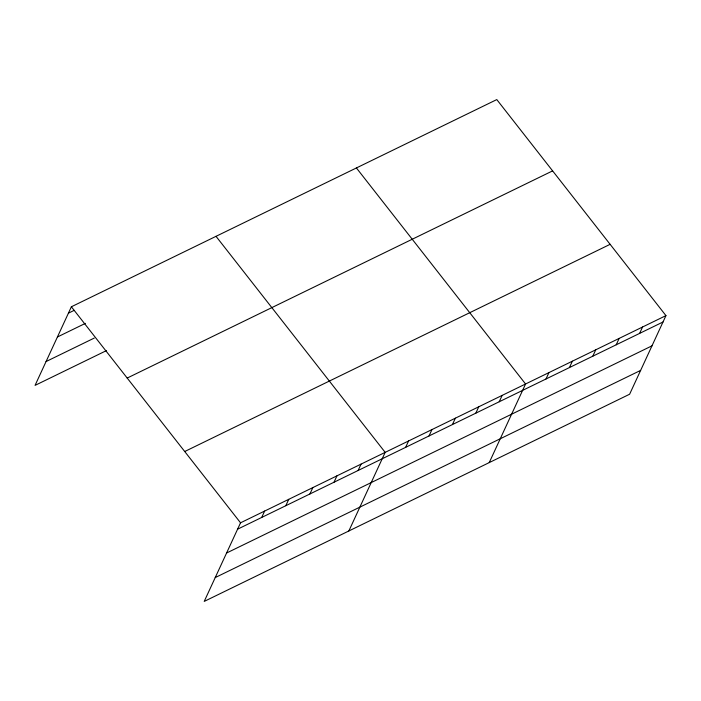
<?xml version="1.0" encoding="UTF-8"?>
<svg xmlns="http://www.w3.org/2000/svg" width="701" height="701" viewBox="0 0 701 701"><rect width="100%" height="100%" fill="white"/><g stroke="black" fill="none" stroke-linecap="round" stroke-linejoin="round"><path stroke-width="1.05" d="M665.95 315.616L240.539 522.806L204.21 601.414L629.621 394.225L665.95 315.616L496.79 99.586L71.379 306.775L35.05 385.384L106.403 350.631M261.692 517.452L264.645 511.064M285.798 505.71L288.751 499.322M309.903 493.968L312.856 487.581M334.009 482.227L336.962 475.839M358.115 470.485L361.068 464.097M348.853 530.972L385.173 452.355L216.013 236.325M405.625 447.352L408.578 440.964M429.021 435.961L431.974 429.564M452.417 424.561L455.37 418.173M475.813 413.169L478.765 406.773M499.217 401.769L502.161 395.382M489.237 462.599L525.566 383.99L356.406 167.951M546.009 378.978L548.962 372.59M569.405 367.587L572.358 361.199M592.801 356.187L595.754 349.799M616.205 344.796L619.158 338.408M639.601 333.396L642.554 327.008M68.426 313.163L74.21 310.341M57.412 336.997L85.373 323.38M46.064 361.55L94.276 338.066M127.196 378.058L552.616 170.878M184.714 451.514L610.124 244.325M237.586 529.194L662.997 322.004M226.572 553.028L651.983 345.838M215.225 577.58L640.635 370.391M71.379 306.775L240.539 522.806"/></g></svg>
